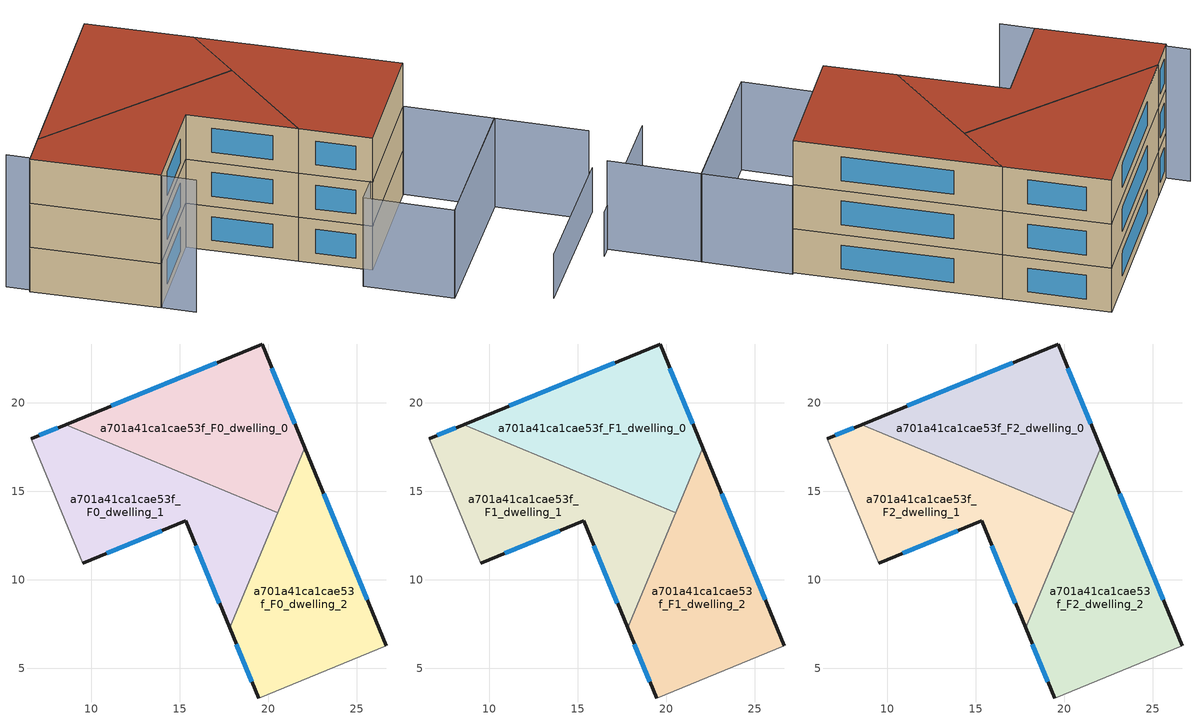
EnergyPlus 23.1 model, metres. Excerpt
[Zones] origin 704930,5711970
a701a41ca1cae53f_F0_dwelling_0
 floor ground (EU_floor_Construction): 19.65,23.33 22.06,17.47 20.53,13.78 8.55,18.78 z0
 wall outside (EU_wall_Construction): 22.06,17.47 19.65,23.33 8.55,18.78 z0:3
 wall to a701a41ca1cae53f_F0_dwelling_1 (EU_wall_Construction): 8.54,18.78 20.53,13.78 z0:3
 wall to a701a41ca1cae53f_F0_dwelling_2 (EU_wall_Construction): 20.53,13.78 22.06,17.47 z0:3
 window (EU_Window_Construction): 21.5,18.82 20.21,21.97 / 17.08,22.28 11.12,19.83 z0.69:2.31
a701a41ca1cae53f_F0_dwelling_1
 floor ground (EU_floor_Construction): 20.53,13.78 17.82,7.28 15.33,13.32 9.51,10.94 6.6,17.98 8.55,18.78 z0
 wall outside (EU_wall_Construction): 9.51,10.94 15.33,13.32 17.82,7.28 / 8.55,18.78 6.6,17.98 z0:3
 wall adiabatic (EU_wall_Construction): 6.6,17.98 9.51,10.94 z0:3
 wall to a701a41ca1cae53f_F0_dwelling_2 (EU_wall_Construction): 17.82,7.28 20.53,13.78 z0:3
 window (EU_Window_Construction): 15.91,11.93 17.24,8.68 / 10.85,11.49 13.98,12.77 / 8.1,18.59 7.05,18.17 z0.69:2.31
a701a41ca1cae53f_F0_dwelling_2
 floor ground (EU_floor_Construction): 22.06,17.47 26.67,6.28 19.45,3.31 17.82,7.28 z0
 wall outside (EU_wall_Construction): 26.67,6.28 22.06,17.47 / 17.82,7.28 19.45,3.31 z0:3
 wall adiabatic (EU_wall_Construction): 19.45,3.31 26.67,6.28 z0:3
 window (EU_Window_Construction): 25.6,8.87 23.13,14.88 / 18.19,6.36 19.07,4.23 z0.69:2.31
a701a41ca1cae53f_F1_dwelling_0
 floor to a701a41ca1cae53f_F0_dwelling_0 (EU_floor_Construction): 19.65,23.33 22.06,17.47 20.53,13.78 8.54,18.78 z3
 wall outside (EU_wall_Construction): 22.06,17.47 19.65,23.33 8.55,18.78 z3:6
 wall to a701a41ca1cae53f_F1_dwelling_1 (EU_wall_Construction): 8.54,18.78 20.53,13.78 z3:6
 wall to a701a41ca1cae53f_F1_dwelling_2 (EU_wall_Construction): 20.53,13.78 22.06,17.47 z3:6
 window (EU_Window_Construction): 21.5,18.82 20.21,21.97 / 17.08,22.28 11.12,19.83 z3.69:5.31
a701a41ca1cae53f_F1_dwelling_1
 floor to a701a41ca1cae53f_F0_dwelling_1 (EU_floor_Construction): 20.53,13.78 17.82,7.28 15.33,13.32 9.51,10.94 6.6,17.98 8.54,18.78 z3
 wall outside (EU_wall_Construction): 9.51,10.94 15.33,13.32 17.82,7.28 / 8.55,18.78 6.6,17.98 z3:6
 wall adiabatic (EU_wall_Construction): 6.6,17.98 9.51,10.94 z3:6
 wall to a701a41ca1cae53f_F1_dwelling_2 (EU_wall_Construction): 17.82,7.28 20.53,13.78 z3:6
 window (EU_Window_Construction): 15.91,11.93 17.24,8.68 / 10.85,11.49 13.98,12.77 / 8.1,18.59 7.05,18.17 z3.69:5.31
a701a41ca1cae53f_F1_dwelling_2
 floor to a701a41ca1cae53f_F0_dwelling_2 (EU_floor_Construction): 22.06,17.47 26.67,6.28 19.45,3.31 17.82,7.28 z3
 wall outside (EU_wall_Construction): 26.67,6.28 22.06,17.47 / 17.82,7.28 19.45,3.31 z3:6
 wall adiabatic (EU_wall_Construction): 19.45,3.31 26.67,6.28 z3:6
 window (EU_Window_Construction): 25.6,8.87 23.13,14.88 / 18.19,6.36 19.07,4.23 z3.69:5.31
a701a41ca1cae53f_F2_dwelling_0
 floor to a701a41ca1cae53f_F1_dwelling_0 (EU_floor_Construction): 19.65,23.33 22.06,17.47 20.53,13.78 8.54,18.78 z6
 wall outside (EU_wall_Construction): 22.06,17.47 19.65,23.33 8.55,18.78 z6:9
 wall to a701a41ca1cae53f_F2_dwelling_1 (EU_wall_Construction): 8.54,18.78 20.53,13.78 z6:9
 wall to a701a41ca1cae53f_F2_dwelling_2 (EU_wall_Construction): 20.53,13.78 22.06,17.47 z6:9
 window (EU_Window_Construction): 21.5,18.82 20.21,21.97 / 17.08,22.28 11.12,19.83 z6.69:8.31
 roof outside (EU_roof_Construction): 20.53,13.78 22.06,17.47 19.65,23.33 8.55,18.78 z9
a701a41ca1cae53f_F2_dwelling_1
 floor to a701a41ca1cae53f_F1_dwelling_1 (EU_floor_Construction): 20.53,13.78 17.82,7.28 15.33,13.32 9.51,10.94 6.6,17.98 8.54,18.78 z6
 wall outside (EU_wall_Construction): 9.51,10.94 15.33,13.32 17.82,7.28 / 8.55,18.78 6.6,17.98 z6:9
 wall adiabatic (EU_wall_Construction): 6.6,17.98 9.51,10.94 z6:9
 wall to a701a41ca1cae53f_F2_dwelling_2 (EU_wall_Construction): 17.82,7.28 20.53,13.78 z6:9
 window (EU_Window_Construction): 15.91,11.93 17.24,8.68 / 10.85,11.49 13.98,12.77 / 8.1,18.59 7.05,18.17 z6.69:8.31
 roof outside (EU_roof_Construction): 17.82,7.28 20.53,13.78 8.55,18.78 6.6,17.98 9.51,10.94 15.33,13.32 z9
a701a41ca1cae53f_F2_dwelling_2
 floor to a701a41ca1cae53f_F1_dwelling_2 (EU_floor_Construction): 22.06,17.47 26.67,6.28 19.45,3.31 17.82,7.28 z6
 wall outside (EU_wall_Construction): 26.67,6.28 22.06,17.47 / 17.82,7.28 19.45,3.31 z6:9
 wall adiabatic (EU_wall_Construction): 19.45,3.31 26.67,6.28 z6:9
 window (EU_Window_Construction): 25.6,8.87 23.13,14.88 / 18.19,6.36 19.07,4.23 z6.69:8.31
 roof outside (EU_roof_Construction): 26.67,6.28 22.06,17.47 17.82,7.28 19.45,3.31 z9
shading: 22.98,-6.69 31.4,-3.45 z0:3; 19.77,-2.11 28.7,1.39 / 28.7,1.39 30.7,-3.72 / 28.7,1.37 19.77,-2.11 / 19.77,-2.11 17.85,2.84 / 17.85,2.84 26.77,6.32 / 26.77,6.32 28.7,1.37 z0:6; 6.22,19.35 10.24,9.06 z0:9
[Building]
EU S2 Campaign: North Axis=0; Terrain=City; Solar Distribution=FullExterior
[Site:Location]
London: Latitude=51.5; Longitude=-0.5; Time Zone=0; Elevation=25
[SizingPeriod:WeatherFileDays]
AnnualSizingPeriod: Begin Month=1; Begin Day of Month=1; End Month=12; End Day of Month=31; Day of Week for Start Day=Monday; Use Weather File Daylight Saving Period=No; Use Weather File Rain and Snow Indicators=No
[MATERIAL]
EU_InternalMass_Material: Roughness=MediumRough; Thickness=0.1; Conductivity=1; Density=1800; Specific Heat=900; Thermal Absorptance=0.9; Solar Absorptance=0.7; Visible Absorptance=0.7
[MATERIAL:NOMASS] Roughness=MediumRough; Thermal Absorptance=0.9; Solar Absorptance=0.7; Visible Absorptance=0.7
Name | Thermal Resistance
EU_wall_NoMass | 0.635353
EU_roof_NoMass | 0.675062
EU_floor_NoMass | 1.96382
[WINDOWMATERIAL:SIMPLEGLAZINGSYSTEM]
EU_Window_SimpleGlazing: UFactor=2.96269; Solar Heat Gain Coefficient=0.76; Visible Transmittance=0.76
[CONSTRUCTION]
EU_wall_Construction: EU_wall_NoMass
EU_roof_Construction: EU_roof_NoMass
EU_floor_Construction: EU_floor_NoMass
EU_Window_Construction: EU_Window_SimpleGlazing
EU_InternalMass_Construction: EU_InternalMass_Material
[ZONE] Type=1; Multiplier=1; Ceiling Height=autocalculate; Floor Area=autocalculate; Part of Total Floor Area=Yes
Name | Volume
a701a41ca1cae53f_F0_dwelling_0; a701a41ca1cae53f_F1_dwelling_0; a701a41ca1cae53f_F2_dwelling_0 | 191.865
a701a41ca1cae53f_F0_dwelling_1 | 191.883
a701a41ca1cae53f_F1_dwelling_1; a701a41ca1cae53f_F2_dwelling_1 | 191.881
a701a41ca1cae53f_F0_dwelling_2 | 191.878
a701a41ca1cae53f_F1_dwelling_2; a701a41ca1cae53f_F2_dwelling_2 | 191.876
[INTERNALMASS] Construction=EU_InternalMass_Construction
Name | Zone or ZoneList | Surface Area
a701a41ca1cae53f_F0_dwelling_0_EU_InternalMass | a701a41ca1cae53f_F0_dwelling_0 | 63.9549
a701a41ca1cae53f_F0_dwelling_1_EU_InternalMass | a701a41ca1cae53f_F0_dwelling_1 | 63.9612
a701a41ca1cae53f_F0_dwelling_2_EU_InternalMass | a701a41ca1cae53f_F0_dwelling_2 | 63.9589
a701a41ca1cae53f_F1_dwelling_0_EU_InternalMass | a701a41ca1cae53f_F1_dwelling_0 | 63.9549
a701a41ca1cae53f_F1_dwelling_1_EU_InternalMass | a701a41ca1cae53f_F1_dwelling_1 | 63.9612
a701a41ca1cae53f_F1_dwelling_2_EU_InternalMass | a701a41ca1cae53f_F1_dwelling_2 | 63.9589
a701a41ca1cae53f_F2_dwelling_0_EU_InternalMass | a701a41ca1cae53f_F2_dwelling_0 | 63.9549
a701a41ca1cae53f_F2_dwelling_1_EU_InternalMass | a701a41ca1cae53f_F2_dwelling_1 | 63.9612
a701a41ca1cae53f_F2_dwelling_2_EU_InternalMass | a701a41ca1cae53f_F2_dwelling_2 | 63.9589
[OTHEREQUIPMENT] Fuel Type=Electricity; Design Level Calculation Method=Watts/Area; Power per Zone Floor Area=1; Fraction Latent=0; Fraction Radiant=0; Fraction Lost=0; Carbon Dioxide Generation Rate=0; EndUse Subcategory=EU_Step8_InternalGains
Name | Zone or ZoneList or Space or SpaceList | Schedule
EU_Step8_InternalGain_a701a41ca1cae53f_F0_dwelling_0_f000 | a701a41ca1cae53f_F0_dwelling_0 | EU_Step8_GainSchedule_a701a41ca1cae53f_F0_dwelling_0_f000
EU_Step8_InternalGain_a701a41ca1cae53f_F0_dwelling_1_f000 | a701a41ca1cae53f_F0_dwelling_1 | EU_Step8_GainSchedule_a701a41ca1cae53f_F0_dwelling_1_f000
EU_Step8_InternalGain_a701a41ca1cae53f_F0_dwelling_2_f000 | a701a41ca1cae53f_F0_dwelling_2 | EU_Step8_GainSchedule_a701a41ca1cae53f_F0_dwelling_2_f000
EU_Step8_InternalGain_a701a41ca1cae53f_F1_dwelling_0_f000 | a701a41ca1cae53f_F1_dwelling_0 | EU_Step8_GainSchedule_a701a41ca1cae53f_F1_dwelling_0_f000
EU_Step8_InternalGain_a701a41ca1cae53f_F1_dwelling_1_f000 | a701a41ca1cae53f_F1_dwelling_1 | EU_Step8_GainSchedule_a701a41ca1cae53f_F1_dwelling_1_f000
EU_Step8_InternalGain_a701a41ca1cae53f_F1_dwelling_2_f000 | a701a41ca1cae53f_F1_dwelling_2 | EU_Step8_GainSchedule_a701a41ca1cae53f_F1_dwelling_2_f000
EU_Step8_InternalGain_a701a41ca1cae53f_F2_dwelling_0_f000 | a701a41ca1cae53f_F2_dwelling_0 | EU_Step8_GainSchedule_a701a41ca1cae53f_F2_dwelling_0_f000
EU_Step8_InternalGain_a701a41ca1cae53f_F2_dwelling_1_f000 | a701a41ca1cae53f_F2_dwelling_1 | EU_Step8_GainSchedule_a701a41ca1cae53f_F2_dwelling_1_f000
EU_Step8_InternalGain_a701a41ca1cae53f_F2_dwelling_2_f000 | a701a41ca1cae53f_F2_dwelling_2 | EU_Step8_GainSchedule_a701a41ca1cae53f_F2_dwelling_2_f000
[ZONEVENTILATION:DESIGNFLOWRATE] Schedule=EU_AlwaysOn; Design Flow Rate Calculation Method=AirChanges/Hour; Air Changes per Hour=0.555504; Ventilation Type=Natural; Fan Pressure Rise=0; Fan Total Efficiency=1; Constant Term Coefficient=1; Temperature Term Coefficient=0; Velocity Term Coefficient=0; Velocity Squared Term Coefficient=0; Minimum Indoor Temperature=-100; Maximum Indoor Temperature=100; Delta Temperature=-100; Minimum Outdoor Temperature=-100; Maximum Outdoor Temperature=100; Maximum Wind Speed=40
Name | Zone or ZoneList or Space or SpaceList
EU_ConstantAir_a701a41ca1cae53f_F0_dwelling_0 | a701a41ca1cae53f_F0_dwelling_0
EU_ConstantAir_a701a41ca1cae53f_F0_dwelling_1 | a701a41ca1cae53f_F0_dwelling_1
EU_ConstantAir_a701a41ca1cae53f_F0_dwelling_2 | a701a41ca1cae53f_F0_dwelling_2
EU_ConstantAir_a701a41ca1cae53f_F1_dwelling_0 | a701a41ca1cae53f_F1_dwelling_0
EU_ConstantAir_a701a41ca1cae53f_F1_dwelling_1 | a701a41ca1cae53f_F1_dwelling_1
EU_ConstantAir_a701a41ca1cae53f_F1_dwelling_2 | a701a41ca1cae53f_F1_dwelling_2
EU_ConstantAir_a701a41ca1cae53f_F2_dwelling_0 | a701a41ca1cae53f_F2_dwelling_0
EU_ConstantAir_a701a41ca1cae53f_F2_dwelling_1 | a701a41ca1cae53f_F2_dwelling_1
EU_ConstantAir_a701a41ca1cae53f_F2_dwelling_2 | a701a41ca1cae53f_F2_dwelling_2
[HVACTEMPLATE:THERMOSTAT] Constant Heating Setpoint=20; Constant Cooling Setpoint=50
EU_HeatOnly_a701a41ca1cae53f_F0_dwelling_0; EU_HeatOnly_a701a41ca1cae53f_F0_dwelling_1; EU_HeatOnly_a701a41ca1cae53f_F0_dwelling_2; EU_HeatOnly_a701a41ca1cae53f_F1_dwelling_0; EU_HeatOnly_a701a41ca1cae53f_F1_dwelling_1; EU_HeatOnly_a701a41ca1cae53f_F1_dwelling_2; EU_HeatOnly_a701a41ca1cae53f_F2_dwelling_0; EU_HeatOnly_a701a41ca1cae53f_F2_dwelling_1; EU_HeatOnly_a701a41ca1cae53f_F2_dwelling_2
[HVACTEMPLATE:ZONE:IDEALLOADSAIRSYSTEM] System Availability Schedule=EU_AlwaysOn; Maximum Heating Supply Air Temperature=50; Minimum Cooling Supply Air Temperature=13; Maximum Heating Supply Air Humidity Ratio=0.0156; Minimum Cooling Supply Air Humidity Ratio=0.0077; Heating Limit=NoLimit; Cooling Limit=NoLimit; Heating Availability Schedule=EU_AlwaysOn; Cooling Availability Schedule=EU_CoolingOff; Dehumidification Control Type=ConstantSensibleHeatRatio; Cooling Sensible Heat Ratio=0.7; Dehumidification Setpoint=60; Humidification Control Type=None; Humidification Setpoint=30; Outdoor Air Method=None; Outdoor Air Flow Rate per Person=0.00944; Outdoor Air Flow Rate per Zone Floor Area=0; Outdoor Air Flow Rate per Zone=0; Demand Controlled Ventilation Type=None; Outdoor Air Economizer Type=NoEconomizer; Heat Recovery Type=None; Sensible Heat Recovery Effectiveness=0.7; Latent Heat Recovery Effectiveness=0.65
Name | Template Thermostat
a701a41ca1cae53f_F0_dwelling_0 | EU_HeatOnly_a701a41ca1cae53f_F0_dwelling_0
a701a41ca1cae53f_F0_dwelling_1 | EU_HeatOnly_a701a41ca1cae53f_F0_dwelling_1
a701a41ca1cae53f_F0_dwelling_2 | EU_HeatOnly_a701a41ca1cae53f_F0_dwelling_2
a701a41ca1cae53f_F1_dwelling_0 | EU_HeatOnly_a701a41ca1cae53f_F1_dwelling_0
a701a41ca1cae53f_F1_dwelling_1 | EU_HeatOnly_a701a41ca1cae53f_F1_dwelling_1
a701a41ca1cae53f_F1_dwelling_2 | EU_HeatOnly_a701a41ca1cae53f_F1_dwelling_2
a701a41ca1cae53f_F2_dwelling_0 | EU_HeatOnly_a701a41ca1cae53f_F2_dwelling_0
a701a41ca1cae53f_F2_dwelling_1 | EU_HeatOnly_a701a41ca1cae53f_F2_dwelling_1
a701a41ca1cae53f_F2_dwelling_2 | EU_HeatOnly_a701a41ca1cae53f_F2_dwelling_2
[SIZING:ZONE] Zone Cooling Design Supply Air Temperature Input Method=SupplyAirTemperature; Zone Cooling Design Supply Air Temperature=13; Zone Heating Design Supply Air Temperature Input Method=SupplyAirTemperature; Zone Heating Design Supply Air Temperature=50; Zone Cooling Design Supply Air Humidity Ratio=0.008; Zone Heating Design Supply Air Humidity Ratio=0.008; Cooling Design Air Flow Method=DesignDay; Cooling Design Air Flow Rate=0; Cooling Minimum Air Flow per Zone Floor Area=0.000762; Cooling Minimum Air Flow=0; Cooling Minimum Air Flow Fraction=0.2; Heating Design Air Flow Method=DesignDay; Heating Design Air Flow Rate=0; Heating Maximum Air Flow per Zone Floor Area=0.002032; Heating Maximum Air Flow=0.141576; Heating Maximum Air Flow Fraction=0.3; Account for Dedicated Outdoor Air System=No; Dedicated Outdoor Air System Control Strategy=NeutralSupplyAir; Dedicated Outdoor Air Low Setpoint Temperature for Design=autosize; Dedicated Outdoor Air High Setpoint Temperature for Design=autosize; Zone Load Sizing Method=Sensible Load Only No Latent Load; Zone Latent Cooling Design Supply Air Humidity Ratio Input Method=HumidityRatioDifference; Zone Cooling Design Supply Air Humidity Ratio Difference=0.005; Zone Latent Heating Design Supply Air Humidity Ratio Input Method=HumidityRatioDifference; Zone Humidification Design Supply Air Humidity Ratio Difference=0.005
a701a41ca1cae53f_F0_dwelling_0; a701a41ca1cae53f_F0_dwelling_1; a701a41ca1cae53f_F0_dwelling_2; a701a41ca1cae53f_F1_dwelling_0; a701a41ca1cae53f_F1_dwelling_1; a701a41ca1cae53f_F1_dwelling_2; a701a41ca1cae53f_F2_dwelling_0; a701a41ca1cae53f_F2_dwelling_1; a701a41ca1cae53f_F2_dwelling_2
[SCHEDULE:CONSTANT]
Name | Hourly Value
EU_AlwaysOn | 1
EU_CoolingOff | 0
[SCHEDULE:FILE] Column Number=1; Rows to Skip at Top=0; Number of Hours of Data=8760; Column Separator=Comma; Interpolate to Timestep=No; Minutes per Item=60; Adjust Schedule for Daylight Savings=Yes
Name | File
EU_Step8_GainSchedule_a701a41ca1cae53f_F0_dwelling_0_f000 | ../../schedules/a701a41ca1cae53f/a701a41ca1cae53f_F0_dwelling_0_f000_gain.csv
EU_Step8_GainSchedule_a701a41ca1cae53f_F0_dwelling_1_f000 | ../../schedules/a701a41ca1cae53f/a701a41ca1cae53f_F0_dwelling_1_f000_gain.csv
EU_Step8_GainSchedule_a701a41ca1cae53f_F0_dwelling_2_f000 | ../../schedules/a701a41ca1cae53f/a701a41ca1cae53f_F0_dwelling_2_f000_gain.csv
EU_Step8_GainSchedule_a701a41ca1cae53f_F1_dwelling_0_f000 | ../../schedules/a701a41ca1cae53f/a701a41ca1cae53f_F1_dwelling_0_f000_gain.csv
EU_Step8_GainSchedule_a701a41ca1cae53f_F1_dwelling_1_f000 | ../../schedules/a701a41ca1cae53f/a701a41ca1cae53f_F1_dwelling_1_f000_gain.csv
EU_Step8_GainSchedule_a701a41ca1cae53f_F1_dwelling_2_f000 | ../../schedules/a701a41ca1cae53f/a701a41ca1cae53f_F1_dwelling_2_f000_gain.csv
EU_Step8_GainSchedule_a701a41ca1cae53f_F2_dwelling_0_f000 | ../../schedules/a701a41ca1cae53f/a701a41ca1cae53f_F2_dwelling_0_f000_gain.csv
EU_Step8_GainSchedule_a701a41ca1cae53f_F2_dwelling_1_f000 | ../../schedules/a701a41ca1cae53f/a701a41ca1cae53f_F2_dwelling_1_f000_gain.csv
EU_Step8_GainSchedule_a701a41ca1cae53f_F2_dwelling_2_f000 | ../../schedules/a701a41ca1cae53f/a701a41ca1cae53f_F2_dwelling_2_f000_gain.csv
